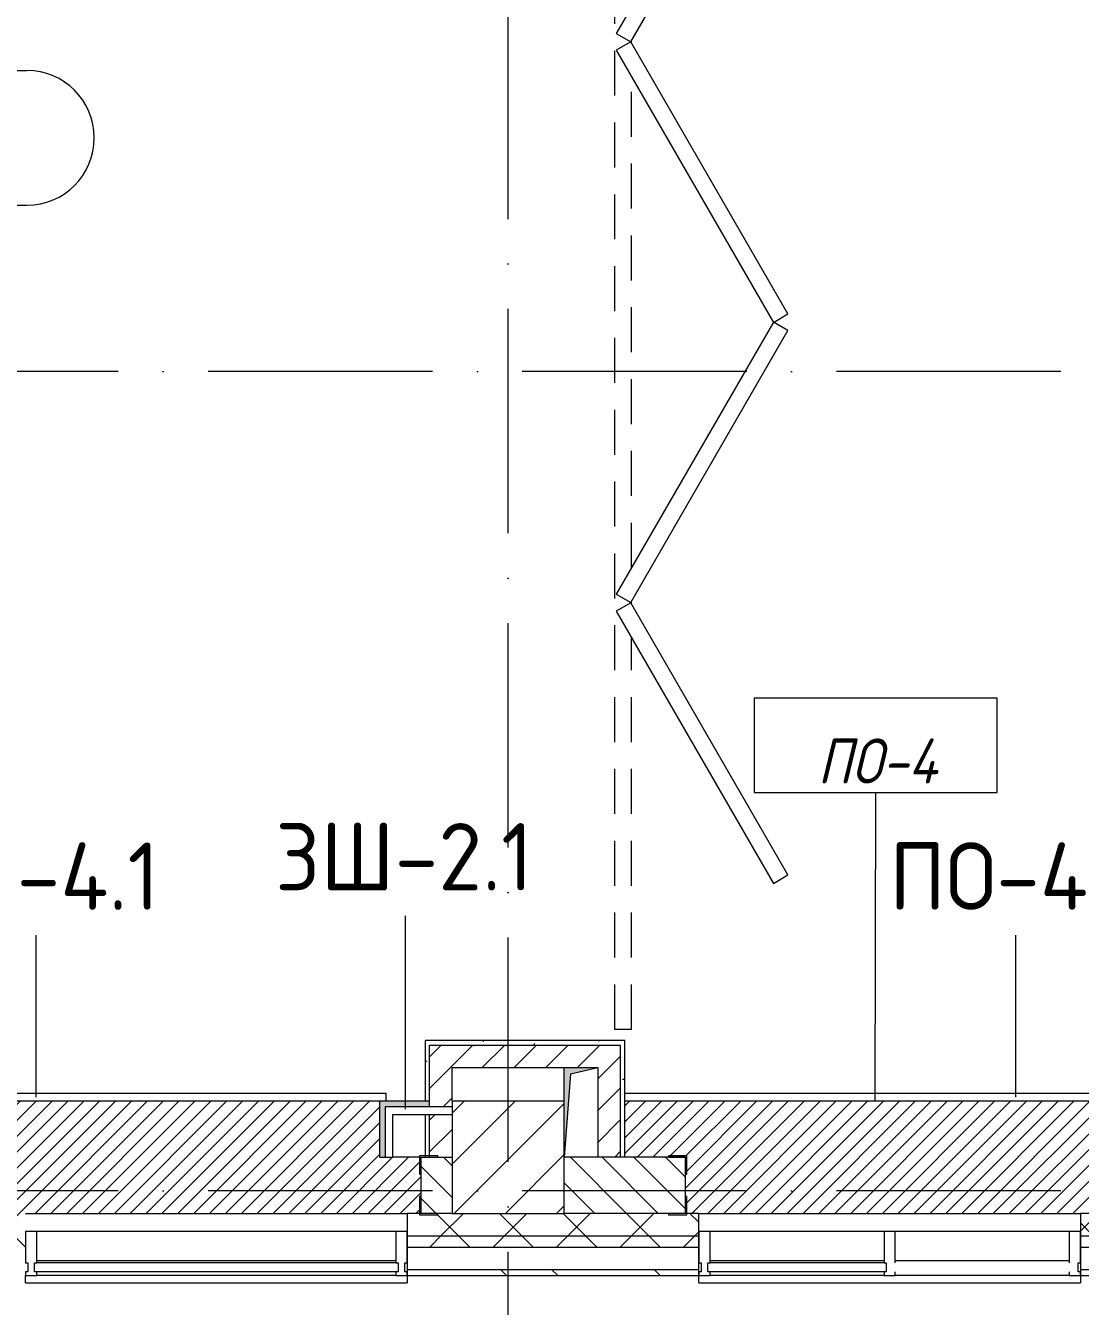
# Model space of a CAD drawing. Header units: millimetres. Extents: x -6467 to 106027, y -7090 to 195095.
# Drawn here: x 32900 to 37600, y -2333 to 3373 of the extents above; entities that cross this region are included whole.
import ezdxf

# ---------------------------------------------------------------- set-up
doc = ezdxf.new("R2010")
doc.units = ezdxf.units.MM
doc.linetypes.add('200_ШТРИХ__ш1_п0_6_', pattern=[320, 200, -120])
doc.linetypes.add('50_200_ШТРИХ_1Т_ш5_п1_п1_', pattern=[1400, 1000, -200, 0, -200])
for name, color, linetype, lineweight, true_color in [('A-AREA-IDEN-1', 7, 'Continuous', 9, 0xaaaaaa), ('A-FLOR-PATT-1', 7, 'Continuous', 5, 0xd61c12), ('A-GENM-1', 7, 'Continuous', 9, 0xaaaaaa), ('A-GENM-2', 7, 'Continuous', 20, 0xaaaaaa), ('A-WALL-1', 7, 'Continuous', 5, 0x77b143), ('A-WALL-3', 7, 'Continuous', 5, 0x787878), ('I-WALL-1', 7, 'Continuous', 5, 0x787878), ('M-EQPM-1', 7, 'Continuous', 9, 0xaaaaaa), ('M-EQPM-2', 7, 'Continuous', 9, 0xe2e2e2), ('Оси-3', 7, '50_200_ШТРИХ_1Т_ш5_п1_п1_', 9, 0xaaaaaa)]:
    doc.layers.add(name, color=color, linetype=linetype, lineweight=lineweight, true_color=true_color)
for name, color, linetype, lineweight in [('A-DOOR-2', 7, 'Continuous', 5), ('A-DOOR-3', 7, '200_ШТРИХ__ш1_п0_6_', 5), ('A-DOOR-FRAM', 7, 'Continuous', 9), ('A-FLOR', 7, 'Continuous', 9), ('A-FLOR-IDEN', 7, 'Continuous', 9), ('A-GLAZ', 7, 'Continuous', 5), ('A-GLAZ-CWMG', 7, 'Continuous', 9), ('A-GLAZ-CWMG-1', 7, 'Continuous', 20), ('A-WALL', 7, 'Continuous', 5), ('A-WALL-FNSH-1', 7, 'Continuous', 5), ('A-WALL-IDEN', 7, 'Continuous', 9), ('I-WALL', 7, 'Continuous', 5), ('S-COLS', 7, 'Continuous', 9), ('S-COLS-1', 7, 'Continuous', 5)]:
    doc.layers.add(name, color=color, linetype=linetype, lineweight=lineweight)
doc.styles.add('GOST Common', font='', dxfattribs={"height": 300})
doc.styles.add('GOST Common_I', font='', dxfattribs={"width": 0.9, "height": 200})
doc.styles.get('GOST Common').set_extended_font_data('GOST Common')
doc.styles.get('GOST Common_I').set_extended_font_data('GOST Common', italic=True)
pattern_1 = [(45, (0, 0), (-141.42136, 141.42136), []), (135, (0, 0), (-141.42136, -141.42136), [])]
pattern_2 = [(0, (0, 0), (406.4, 101.6), [6.706, -298.094, 6.706, -298.094, -1625.6]), (0, (0, 0), (406.4, 101.6), [-609.6, 6.706, -602.894, 6.706, -298.094, -711.2]), (0, (0, 0), (406.4, 101.6), [-1524, 6.706, -196.494, 6.706, -501.294]), (120, (152.4, 50.8), (-291.18818, 301.15272), [6.706, -298.094, 6.706, -298.094, -1625.6]), (120, (152.4, 50.8), (-291.18818, 301.15272), [-609.6, 6.706, -602.894, 6.706, -298.094, -711.2]), (120, (152.4, 50.8), (-291.18818, 301.15272), [-1524, 6.706, -196.494, 6.706, -501.294]), (240, (203.2, 254), (-115.21182, -402.75272), [6.706, -298.094, 6.706, -298.094, -1625.6]), (240, (203.2, 254), (-115.21182, -402.75272), [-609.6, 6.706, -602.894, 6.706, -298.094, -711.2]), (240, (203.2, 254), (-115.21182, -402.75272), [-1524, 6.706, -196.494, 6.706, -501.294])]
pattern_3 = [(45, (0, 0), (-70.71068, 70.71068), [])]

# ---------------------------------------------------------------- blocks, each defined once
blk = doc.blocks.new('Прямоугольный импост - Импост структурный с накладкой - 180мм-22437098-АИ_План этажа Радиаторы_2')
at = {"layer": 'A-GLAZ-CWMG-1'}
for p, q in [((-50, 0), (-50, 17)), ((-50, 17), (0, 17)), ((-40, 0), (-50, 0)), ((-40, -40), (-40, 0)), ((0, 0), (-10, 0)), ((-10, 0), (-10, -40)), ((0, 17), (0, 0)), ((-50, -180), (-50, -40)), ((-50, -40), (-40, -40)), ((-10, -40), (0, -40)), ((0, -40), (0, -180)), ((0, -180), (-50, -180))]:
    blk.add_line(p, q, dxfattribs=at)
blk = doc.blocks.new('Прямоугольный импост - Импост структурный с накладкой - 180мм-22437099-АИ_План этажа Радиаторы_2')
at = {"layer": 'A-GLAZ-CWMG-1'}
for p, q in [((0, 17), (-50, 17)), ((-50, 17), (-50, 0)), ((-50, 0), (-40, 0)), ((-40, 0), (-40, -40)), ((-10, -40), (-10, 0)), ((-10, 0), (0, 0)), ((0, 0), (0, 17)), ((-40, -40), (-50, -40)), ((-50, -40), (-50, -180)), ((0, -40), (-10, -40)), ((0, -180), (0, -40)), ((-50, -180), (0, -180))]:
    blk.add_line(p, q, dxfattribs=at)
blk = doc.blocks.new('Прямоугольный импост - Импост структурный с накладкой - 180мм-V233-АИ_План этажа Радиаторы_2')
at = {"layer": 'A-GLAZ-CWMG'}
for p, q in [((67850, -1999), (66250, -1999)), ((67850, -2139), (66250, -2139)), ((67850, -2179), (66250, -2179)), ((67850, -2196), (66250, -2196))]:
    blk.add_line(p, q, dxfattribs=at)
blk = doc.blocks.new('Прямоугольный импост - Импост структурный с накладкой - 180мм-22437111-АИ_План этажа Радиаторы_2')
at = {"layer": 'A-GLAZ-CWMG-1'}
for p, q in [((-50, 0), (-50, 17)), ((-50, 17), (0, 17)), ((0, 0), (-10, 0)), ((-10, 0), (-10, -40)), ((0, 17), (0, 0)), ((-50, -180), (-50, -40)), ((-10, -40), (0, -40)), ((0, -40), (0, -180)), ((0, -180), (-50, -180))]:
    blk.add_line(p, q, dxfattribs=at)
blk = doc.blocks.new('Прямоугольный импост - Импост структурный с накладкой - 180мм-V234-АИ_План этажа Радиаторы_2')
at = {"layer": 'A-GLAZ-CWMG'}
for p, q in [((30725, -1999), (29950, -1999)), ((30725, -2139), (29950, -2139)), ((30725, -2179), (29950, -2179)), ((30725, -2196), (29950, -2196))]:
    blk.add_line(p, q, dxfattribs=at)
blk = doc.blocks.new('Прямоугольный импост - Импост структурный с накладкой - 180мм-V232-АИ_План этажа Радиаторы_2')
at = {"layer": 'A-GLAZ-CWMG'}
for p, q in [((6637, 55111), (5862, 55111)), ((6637, 54914), (5862, 54914))]:
    blk.add_line(p, q, dxfattribs=at)
blk = doc.blocks.new('Прямоугольный импост - Импост структурный с накладкой - 180мм-V237-АИ_План этажа Радиаторы_2')
at = {"layer": 'A-GLAZ-CWMG-1'}
for p, q in [((-25, 0), (-25, 17)), ((-25, 17), (25, 17)), ((-15, 0), (-25, 0)), ((-15, -40), (-15, 0)), ((25, 17), (25, 0)), ((-25, -180), (-25, -40)), ((-25, -40), (-15, -40)), ((25, -40), (25, -180)), ((25, -180), (-25, -180))]:
    blk.add_line(p, q, dxfattribs=at)
blk = doc.blocks.new('Прямоугольный импост - Импост структурный с накладкой - 180мм-22437157-АИ_План этажа Радиаторы_2')
at = {"layer": 'A-GLAZ-CWMG-1'}
for p, q in [((0, 17), (-50, 17)), ((-50, 17), (-50, 0)), ((-50, 0), (-40, 0)), ((-40, 0), (-40, -40)), ((-10, -40), (-10, 0)), ((-10, 0), (0, 0)), ((0, 0), (0, 17)), ((-40, -40), (-50, -40)), ((-50, -40), (-50, -180)), ((0, -40), (-10, -40)), ((0, -180), (0, -40)), ((-50, -180), (0, -180))]:
    blk.add_line(p, q, dxfattribs=at)
blk = doc.blocks.new('BSC_Колонна _Прямоугольная - 500х500-V261-АИ_План этажа Радиаторы_2')
at = {"layer": 'S-COLS-1'}
h = blk.add_hatch(dxfattribs=at)
h.set_pattern_fill('FP_157', color=256, style=0, pattern_type=2)
h.set_pattern_definition([(45, (-35050, 1668.96), (-228.0985, 228.0985), []), (45, (-34821.9, 1668.96), (-228.0985, 228.0985), [403.225, -80.645, 6.706, -73.939])])
h.paths.add_polyline_path([(-247.3, -250), (250, -250), (250, 250), (-250, 250), (-250, -250)])
for p, q in [((250, 250), (-250, 250)), ((-250, 250), (-250, -250)), ((250, -250), (250, 0)), ((-250, -250), (250, -250))]:
    blk.add_line(p, q, dxfattribs=at)
blk = doc.blocks.new('DOR__перегородка__Прямоугольная - Вн_ДПГ_6900х3600h-29300788-АИ_План этажа Радиаторы_2')
at = {"layer": 'A-DOOR-3'}
for p, q in [((0, 0), (6900, 0)), ((0, -75), (0, 0)), ((0, -75), (1744.5, -75)), ((1894.5, -75), (1906.7, -75)), ((2056.7, -75), (4243.8, -75)), ((4393.8, -75), (4405, -75))]:
    blk.add_line(p, q, dxfattribs=at)
at = {"layer": 'A-DOOR-FRAM'}
for p, q in [((1862.7, -6.7), (650.4, -706.9)), ((1900.3, -71.7), (1862.7, -6.7)), ((1938.4, -6.7), (1900.9, -71.7)), ((3150.8, -706.9), (1938.4, -6.7)), ((4362.1, -6.7), (3149.7, -706.9)), ((4399.6, -71.7), (4362.1, -6.7)), ((4436.7, -6.7), (4399.2, -71.7)), ((5649.1, -706.9), (4436.7, -6.7)), ((687.9, -771.8), (1900.3, -71.7)), ((1900.9, -71.7), (3113.3, -771.8)), ((3187.3, -771.8), (4399.6, -71.7)), ((4399.2, -71.7), (5611.6, -771.8)), ((650.4, -706.9), (687.9, -771.8)), ((3113.3, -771.8), (3150.8, -706.9)), ((3149.7, -706.9), (3187.3, -771.8))]:
    blk.add_line(p, q, dxfattribs=at)
blk = doc.blocks.new('Канал вертикальный прямоугольный - Шахта - значок проема-24087328-АИ_План этажа Радиаторы_2')
at = {"layer": 'M-EQPM-2'}
blk.add_hatch(color=256, dxfattribs=at).paths.add_polyline_path([(75, 200), (-75, 200), (-75, -200), (-47.5, 172.5)])
at = {"layer": 'M-EQPM-1'}
for p, q in [((-75, -200), (-75, 200)), ((-75, 200), (75, 200)), ((-47.5, 172.5), (-75, -200)), ((-47.5, 172.5), (75, 200)), ((75, 200), (75, -200)), ((75, -200), (-75, -200))]:
    blk.add_line(p, q, dxfattribs=at)
blk = doc.blocks.new('Фахверк _газобетон торцы_415 - Фахверк _газобетон торцы_-25576480-АИ_План этажа Радиаторы_2')
at = {"layer": 'A-GENM-2'}
for p, q in [((89406, 11134.7), (89325, 11134.7)), ((89325, 11134.7), (89325, 11128.7)), ((89325, 11128.7), (89400, 11128.7)), ((89400, 11128.7), (89400, 11053.7)), ((89406, 11053.7), (89406, 11134.7)), ((89400, 11053.7), (89406, 11053.7)), ((89400, 10953.7), (89400, 10878.7)), ((89406, 10953.7), (89400, 10953.7)), ((89406, 10872.7), (89406, 10953.7)), ((89400, 10878.7), (89325, 10878.7)), ((89325, 10878.7), (89325, 10872.7)), ((89325, 10872.7), (89406, 10872.7))]:
    blk.add_line(p, q, dxfattribs=at)
blk = doc.blocks.new('Фахверк _газобетон торцы_416 - Фахверк _газобетон торцы_-25576540-АИ_План этажа Радиаторы_2')
at = {"layer": 'A-GENM-2'}
for p, q in [((89406, 11134.7), (89325, 11134.7)), ((89325, 11134.7), (89325, 11128.7)), ((89325, 11128.7), (89400, 11128.7)), ((89400, 11128.7), (89400, 11053.7)), ((89406, 11053.7), (89406, 11134.7)), ((89400, 11053.7), (89406, 11053.7)), ((89400, 10953.7), (89400, 10878.7)), ((89406, 10953.7), (89400, 10953.7)), ((89406, 10872.7), (89406, 10953.7)), ((89400, 10878.7), (89325, 10878.7)), ((89325, 10878.7), (89325, 10872.7)), ((89325, 10872.7), (89406, 10872.7))]:
    blk.add_line(p, q, dxfattribs=at)
blk = doc.blocks.new('Отлив_СКБ - Отлив витража-25810986-АИ_План этажа Радиаторы_2')
at = {"layer": 'A-GLAZ'}
for p, q in [((0, 67.4), (0, 100)), ((1700, 100), (0, 100)), ((1700, 100), (1700, 67.4)), ((50, 2), (1650, 2)), ((1650, 0), (50, 0))]:
    blk.add_line(p, q, dxfattribs=at)
blk = doc.blocks.new('Отлив_СКБ - Отлив витража-V387-АИ_План этажа Радиаторы_2')
at = {"layer": 'A-GLAZ'}
for p, q in [((0, 67.4), (0, 100)), ((1700, 100), (0, 100)), ((1700, 100), (1700, 67.4)), ((50, 2), (825, 2)), ((875, 2), (1650, 2)), ((825, 0), (50, 0)), ((1650, 0), (875, 0))]:
    blk.add_line(p, q, dxfattribs=at)
blk = doc.blocks.new('AAR_СКБ_Марка_помещения_1_5 ммп - Номер-27962133-АИ_План этажа Радиаторы_2')
at = {"layer": 'A-AREA-IDEN-1'}
for p, q in [((-2.987, 3), (3.013, 3)), ((-2.987, 0), (3.013, 0))]:
    blk.add_line(p, q, dxfattribs=at)
for centre, start, end in [((-2.987, 1.5), 90, 270), ((3.013, 1.5), 270, 90)]:
    blk.add_arc(centre, 1.5, start, end, dxfattribs=at)
blk = doc.blocks.new('AAR_СКБ_Марка_Перекрытия_1 мм - Марка пола-27961726-АИ_План этажа Радиаторы_2')
at = {"layer": 'A-FLOR-IDEN'}
for p, q in [((2.723, 2.101), (-2.69, 2.101)), ((-2.69, 2.101), (-2.69, 0)), ((2.723, 0), (2.723, 2.101)), ((-2.69, 0), (2.723, 0))]:
    blk.add_line(p, q, dxfattribs=at)

msp = doc.modelspace()

# ---------------------------------------------------------------- hatches: boundary and pattern name
at = {"layer": 'A-FLOR-PATT-1'}
h = msp.add_hatch(dxfattribs=at)
h.set_pattern_fill('FP_272', color=256, style=0, pattern_type=2)
h.set_pattern_definition([(45, (31990, -1668.96), (-35.3553, 35.3553), [])])
h.paths.add_polyline_path([(32846, -1919), (34655.4, -1919), (34655.4, -1844), (34660.4, -1844), (34660.4, -1744), (34655.4, -1744), (34655.4, -1669), (34476.6, -1669), (34476.6, -1419), (29540, -1419), (29540, -1669), (29765, -1669), (29765, -1663), (29846, -1663), (29846, -1744), (29840.4, -1744), (29840.4, -1844), (29846, -1844), (29846, -1919), (31655.4, -1918.1), (31655.4, -1844), (31660.4, -1844), (31660.4, -1744), (31655.4, -1744), (31655.4, -1663), (31736.4, -1663), (31736.4, -1669), (32765, -1669), (32765, -1663), (32846, -1663), (32846, -1744), (32840.4, -1744), (32840.4, -1844), (32846, -1844), (32846, -1918)])
h = msp.add_hatch(dxfattribs=at)
h.set_pattern_fill('FP_273', color=256, style=0, pattern_type=2)
h.set_pattern_definition([(45, (36685, -1668.96), (-35.3553, 35.3553), [])])
h.paths.add_polyline_path([(36878.9, -1919), (37654, -1918.1), (37654, -1844), (37660, -1844), (37660, -1744), (37654, -1744), (37654, -1663), (37735, -1663), (37735, -1669), (37800, -1669), (37800, -1419), (35570, -1419), (35570, -1669), (35765, -1669), (35765, -1663), (35846, -1663), (35846, -1744), (35840.4, -1744), (35840.4, -1844), (35846, -1844), (35846, -1919), (36048.4, -1919)])
at = {"layer": 'A-WALL'}
h = msp.add_hatch(dxfattribs=at)
h.set_pattern_fill('FP_125', color=256, style=0, pattern_type=2)
h.set_pattern_definition(pattern_1)
h.paths.add_polyline_path([(99166.3, -2019), (101250, -2019), (101250, -1919), (92065.3, -1919), (92065.3, -2019), (95844.3, -2019)])
h.paths.add_polyline_path([(90365.3, -2019), (90365.3, -1919), (82525, -1919), (82525, -2019), (90030.8, -2019)])
h.paths.add_polyline_path([(81400, -2019), (81675, -2019), (81675, -1919), (80400, -1919), (80400, -2019), (81310.6, -2019)])
h.paths.add_polyline_path([(70900, -2019), (72700, -2019), (72700, -1919), (70900, -1919)])
h.paths.add_polyline_path([(69200, -2019), (69200, -1919), (67900, -1919), (67900, -2019), (68853.1, -2019)])
h.paths.add_polyline_path([(66200, -2019), (66200, -1919), (64900, -1919), (64900, -2019), (65946.4, -2019)])
h.paths.add_polyline_path([(63039.6, -2019), (63200, -2019), (63200, -1919), (61900, -1919), (61900, -2019), (62624.4, -2019)])
h.paths.add_polyline_path([(57200, -2019), (57200, -1919), (55900, -1919), (55900, -2019), (56810.9, -2019)])
h.paths.add_polyline_path([(58900, -2019), (60200, -2019), (60200, -1919), (58900, -1919)])
h.paths.add_polyline_path([(52900, -2019), (54200, -2019), (54200, -1919), (52900, -1919)])
h.paths.add_polyline_path([(50997.4, -2019), (51200, -2019), (51200, -1919), (49900, -1919), (49900, -2019), (50166.9, -2019)])
h.paths.add_polyline_path([(46900, -2019), (48200, -2019), (48200, -1919), (46900, -1919)])
h.paths.add_polyline_path([(45183.9, -2019), (45200, -2019), (45200, -1919), (43900, -1919), (43900, -2019), (44353.4, -2019)])
h.paths.add_polyline_path([(41861.9, -2019), (42200, -2019), (42200, -1919), (40900, -1919), (40900, -2019), (41031.4, -2019)])
h.paths.add_polyline_path([(38539.9, -2019), (39200, -2019), (39200, -1919), (37600, -1919), (37600, -2019), (37709.4, -2019)])
h.paths.add_polyline_path([(34600, -2019), (35900, -2019), (35900, -1919), (34600, -1919)])
h.paths.add_polyline_path([(31895.9, -2019), (32900, -2019), (32900, -1919), (31600, -1919), (31600, -2019)])
h.paths.add_polyline_path([(29900, -2019), (29900, -1919), (28790, -1919), (28790, -2019), (29819.7, -2019)])
h.paths.add_polyline_path([(25667.2, -2019), (26900, -2019), (26900, -1919), (25600, -1919), (25600, -2019)])
h.paths.add_polyline_path([(23900, -2019), (23900, -1919), (22600, -1919), (22600, -2019), (23590.9, -2019)])
h.paths.add_polyline_path([(20268.9, -2019), (20900, -2019), (20900, -1919), (19600, -1919), (19600, -2019), (19853.7, -2019)])
h.paths.add_polyline_path([(14870.7, -2019), (14960, -2019), (14960, -1919), (13660, -1919), (13660, -2019), (14455.5, -2019)])
h.paths.add_polyline_path([(16660, -2019), (17900, -2019), (17900, -1919), (16660, -1919)])
h.paths.add_polyline_path([(12785, -2019), (12785, -1919), (7325.3, -1919), (7325.3, -2019), (12379.2, -2019)])
h.paths.add_polyline_path([(2828.5, -2019), (6450.3, -2019), (6450.3, -1919), (-2550, -1919), (-2550, -2019), (-493.5, -2019)])
h = msp.add_hatch(dxfattribs=at)
h.set_pattern_fill('FP_125', color=256, style=0, pattern_type=2)
h.set_pattern_definition(pattern_1)
h.paths.add_polyline_path([(99166.3, -2069), (101350, -2069), (101350, -2019), (92065.3, -2019), (92065.3, -2069), (95844.3, -2069)])
h.paths.add_polyline_path([(89200.3, -2069), (90365.3, -2069), (90365.3, -2019), (82525, -2019), (82525, -2069), (87539.3, -2069)])
h.paths.add_polyline_path([(81675, -2069), (81675, -2019), (80400, -2019), (80400, -2069), (81310.6, -2069)])
h.paths.add_polyline_path([(72590.4, -2069), (72700, -2069), (72700, -2019), (70900, -2019), (70900, -2069), (71759.9, -2069)])
h.paths.add_polyline_path([(68853.1, -2069), (69200, -2069), (69200, -2019), (67900, -2019), (67900, -2069), (68437.9, -2069)])
h.paths.add_polyline_path([(65946.4, -2069), (66200, -2069), (66200, -2019), (64900, -2019), (64900, -2069), (65115.9, -2069)])
h.paths.add_polyline_path([(62209.1, -2069), (63200, -2069), (63200, -2019), (61900, -2019), (61900, -2069)])
h.paths.add_polyline_path([(57200, -2069), (57200, -2019), (55900, -2019), (55900, -2069), (56810.9, -2069)])
h.paths.add_polyline_path([(58900, -2069), (60200, -2069), (60200, -2019), (58900, -2019)])
h.paths.add_polyline_path([(50997.4, -2069), (51200, -2069), (51200, -2019), (49900, -2019), (49900, -2069), (50166.9, -2069)])
h.paths.add_polyline_path([(53904.1, -2069), (54200, -2069), (54200, -2019), (52900, -2019), (52900, -2069), (53488.9, -2069)])
h.paths.add_polyline_path([(48200, -2069), (48200, -2019), (46900, -2019), (46900, -2069), (47675.4, -2069)])
h.paths.add_polyline_path([(42200, -2069), (42200, -2019), (40900, -2019), (40900, -2069), (41861.9, -2069)])
h.paths.add_polyline_path([(45183.9, -2069), (45200, -2069), (45200, -2019), (43900, -2019), (43900, -2069), (44353.4, -2069)])
h.paths.add_polyline_path([(39200, -2069), (39200, -2019), (37600, -2019), (37600, -2069), (38955.2, -2069)])
h.paths.add_polyline_path([(35900, -2069), (35900, -2019), (34600, -2019), (34600, -2069), (35217.9, -2069)])
h.paths.add_polyline_path([(31895.9, -2069), (32900, -2069), (32900, -2019), (31600, -2019), (31600, -2069)])
h.paths.add_polyline_path([(26497.7, -2069), (26900, -2069), (26900, -2019), (25600, -2019), (25600, -2069), (26082.4, -2069)])
h.paths.add_polyline_path([(28989.2, -2069), (29900, -2069), (29900, -2019), (28790, -2019), (28790, -2069)])
h.paths.add_polyline_path([(23900, -2069), (23900, -2019), (22600, -2019), (22600, -2069), (23590.9, -2069)])
h.paths.add_polyline_path([(19600, -2069), (20900, -2069), (20900, -2019), (19600, -2019)])
h.paths.add_polyline_path([(14870.7, -2069), (14960, -2069), (14960, -2019), (13660, -2019), (13660, -2069), (14455.5, -2069)])
h.paths.add_polyline_path([(16947, -2069), (17900, -2069), (17900, -2019), (16660, -2019), (16660, -2069)])
h.paths.add_polyline_path([(10303, -2069), (12785, -2069), (12785, -2019), (7325.3, -2019), (7325.3, -2069), (9472.5, -2069)])
h.paths.add_polyline_path([(5735.2, -2069), (6450.3, -2069), (6450.3, -2019), (-2600, -2019), (-2600, -2069), (5320, -2069)])
at = {"layer": 'A-WALL-1'}
for points in [[(34501.6, -1669), (34501.6, -1419), (34476.6, -1419), (34476.6, -1669)], [(34501.6, -1444), (34700, -1444), (34700, -1419), (34501.6, -1419)]]:
    msp.add_hatch(color=256, dxfattribs=at).paths.add_polyline_path(points)
at = {"layer": 'A-WALL-3'}
h = msp.add_hatch(dxfattribs=at)
h.set_pattern_fill('FP_124', color=256, style=0, pattern_type=2)
h.set_pattern_definition([(135, (0, 0), (-342.1478, -342.1478), []), (135, (228.1, 0), (-342.1478, -342.1478), [])])
h.paths.add_polyline_path([(101400, -2196), (101500, -2196), (101500, -2169), (92065.3, -2169), (92065.3, -2196), (101350, -2196)])
h.paths.add_polyline_path([(90365.3, -2196), (90365.3, -2169), (82525, -2169), (82525, -2196), (90030.8, -2196)])
h.paths.add_polyline_path([(81675, -2196), (81675, -2169), (80400, -2169), (80400, -2196), (81310.6, -2196)])
h.paths.add_polyline_path([(71759.9, -2196), (72700, -2196), (72700, -2169), (70900, -2169), (70900, -2196), (70929.4, -2196)])
h.paths.add_polyline_path([(68853.1, -2196), (69200, -2196), (69200, -2169), (67900, -2169), (67900, -2196), (68437.9, -2196)])
h.paths.add_polyline_path([(65946.4, -2196), (66200, -2196), (66200, -2169), (64900, -2169), (64900, -2196), (65115.9, -2196)])
h.paths.add_polyline_path([(62209.1, -2196), (63200, -2196), (63200, -2169), (61900, -2169), (61900, -2196)])
h.paths.add_polyline_path([(55900, -2196), (57200, -2196), (57200, -2169), (55900, -2169)])
h.paths.add_polyline_path([(60200, -2196), (60200, -2169), (58900, -2169), (58900, -2196), (60132.9, -2196)])
h.paths.add_polyline_path([(52900, -2196), (54200, -2196), (54200, -2169), (52900, -2169)])
h.paths.add_polyline_path([(50997.4, -2196), (51200, -2196), (51200, -2169), (49900, -2169), (49900, -2196), (50166.9, -2196)])
h.paths.add_polyline_path([(48200, -2196), (48200, -2169), (46900, -2169), (46900, -2196), (47675.4, -2196)])
h.paths.add_polyline_path([(45183.9, -2196), (45200, -2196), (45200, -2169), (43900, -2169), (43900, -2196), (44353.4, -2196)])
h.paths.add_polyline_path([(41031.4, -2196), (42200, -2196), (42200, -2169), (40900, -2169), (40900, -2196)])
h.paths.add_polyline_path([(38955.2, -2196), (39200, -2196), (39200, -2169), (37600, -2169), (37600, -2196), (38539.9, -2196)])
h.paths.add_polyline_path([(35217.9, -2196), (35900, -2196), (35900, -2169), (34600, -2169), (34600, -2196), (34802.7, -2196)])
h.paths.add_polyline_path([(32726.4, -2196), (32900, -2196), (32900, -2169), (31600, -2169), (31600, -2196), (31895.9, -2196)])
h.paths.add_polyline_path([(29819.7, -2196), (29900, -2196), (29900, -2169), (28790, -2169), (28790, -2196), (29404.4, -2196)])
h.paths.add_polyline_path([(23900, -2196), (23900, -2169), (22600, -2169), (22600, -2196), (23590.9, -2196)])
h.paths.add_polyline_path([(26082.4, -2196), (26900, -2196), (26900, -2169), (25600, -2169), (25600, -2196), (25667.2, -2196)])
h.paths.add_polyline_path([(19600, -2196), (20900, -2196), (20900, -2169), (19600, -2169)])
h.paths.add_polyline_path([(14455.5, -2196), (14960, -2196), (14960, -2169), (13660, -2169), (13660, -2196), (14040.2, -2196)])
h.paths.add_polyline_path([(17777.5, -2196), (17900, -2196), (17900, -2169), (16660, -2169), (16660, -2196), (16947, -2196)])
h.paths.add_polyline_path([(11964, -2196), (12785, -2196), (12785, -2169), (7325.3, -2169), (7325.3, -2196), (11133.5, -2196)])
h.paths.add_polyline_path([(5735.2, -2196), (6450.3, -2196), (6450.3, -2169), (-2727, -2169), (-2727, -2196), (5320, -2196)])
at = {"layer": 'I-WALL'}
h = msp.add_hatch(dxfattribs=at)
h.set_pattern_fill('FP_4', color=256, style=0, pattern_type=2)
h.set_pattern_definition(pattern_3)
h.paths.add_polyline_path([(35327.5, -1269), (35450, -1269), (35450, -1169), (34700, -1169), (34700, -1269), (35300, -1269)])
h = msp.add_hatch(dxfattribs=at)
h.set_pattern_fill('FP_4', color=256, style=0, pattern_type=2)
h.set_pattern_definition(pattern_3)
h.paths.add_polyline_path([(35450, -1669), (35550, -1669), (35550, -1169), (35450, -1169), (35450, -1296.5)])
h = msp.add_hatch(dxfattribs=at)
h.set_pattern_fill('FP_4', color=256, style=0, pattern_type=2)
h.set_pattern_definition(pattern_3)
h.paths.add_polyline_path([(34700, -1669), (34800, -1669), (34800, -1479), (34700, -1479)])
h.paths.add_polyline_path([(34700, -1444), (34800, -1444), (34800, -1269), (34700, -1269), (34700, -1419)])
h = msp.add_hatch(dxfattribs=at)
h.set_pattern_fill('FP_2', color=256, style=0, pattern_type=2)
h.set_pattern_definition([(135, (0, 0), (-70.71068, -70.71068), [])])
h.paths.add_polyline_path([(80895.3, -1919), (80900, -1919), (80900, -1669), (80460, -1669), (80460, -1919), (80480.1, -1919)])
h.paths.add_polyline_path([(71850, -1919), (71900, -1919), (71900, -1669), (71850, -1669), (71850, -1795)])
h.paths.add_polyline_path([(71110.2, -1919), (71110.2, -1669), (70960.4, -1670.8), (70960.4, -1919)])
h.paths.add_polyline_path([(72400, -1919), (72567.2, -1919), (72567.2, -1669), (72400, -1669), (72400, -1719.8)])
h.paths.add_polyline_path([(71350, -1919), (71350, -1669), (71145.2, -1669), (71145.2, -1919)])
h.paths.add_polyline_path([(72602.2, -1919), (72640, -1919), (72640, -1669), (72602.2, -1669), (72602.2, -1719.8)])
h.paths.add_polyline_path([(69140.4, -1919), (69140.4, -1670.8), (68850, -1670.8), (68850, -1919), (68853.1, -1919)])
h.paths.add_polyline_path([(68129, -1919), (68129, -1669), (67960.4, -1669), (67960.4, -1919), (68022.6, -1919)])
h.paths.add_polyline_path([(68350, -1919), (68350, -1669), (68164, -1669), (68164, -1919)])
h.paths.add_polyline_path([(65946.4, -1919), (66140.4, -1919), (66140.4, -1669), (64960.4, -1669), (64960.4, -1919), (65115.9, -1919)])
h.paths.add_polyline_path([(62850, -1919), (63140.4, -1919), (63140.4, -1669), (62850, -1669), (62850, -1730.5)])
h.paths.add_polyline_path([(62209.1, -1919), (62350, -1919), (62350, -1669), (61960.4, -1669), (61960.4, -1919)])
h.paths.add_polyline_path([(59850, -1919), (60017.2, -1919), (60017.2, -1669), (59850, -1669), (59850, -1719.8)])
h.paths.add_polyline_path([(60052.2, -1919), (60140.4, -1919), (60140.4, -1669), (60052.2, -1669), (60052.2, -1719.8)])
h.paths.add_polyline_path([(55980.4, -1919), (57140.4, -1919), (57140.4, -1669), (55960.4, -1669), (55960.4, -1919)])
h.paths.add_polyline_path([(59350, -1919), (59350, -1669), (59160, -1669), (59160, -1919), (59302.4, -1919)])
h.paths.add_polyline_path([(58960.4, -1919), (59125, -1919), (59125, -1669), (58960.4, -1669), (58960.4, -1719.8)])
h.paths.add_polyline_path([(53164, -1919), (53350, -1919), (53350, -1669), (53164, -1669), (53164, -1719.8)])
h.paths.add_polyline_path([(50350, -1919), (50350, -1669), (50164, -1669), (50164, -1919), (50166.9, -1919)])
h.paths.add_polyline_path([(50129, -1919), (50129, -1669), (49960.4, -1669), (49960.4, -1919)])
h.paths.add_polyline_path([(53073.6, -1919), (53129, -1919), (53129, -1669), (52960.4, -1669), (52960.4, -1919)])
h.paths.add_polyline_path([(53904.1, -1919), (54010, -1919), (54010, -1669), (53850, -1669), (53850, -1919)])
h.paths.add_polyline_path([(54140.4, -1919), (54140.4, -1669), (54045, -1669), (54045, -1919)])
h.paths.add_polyline_path([(51140.4, -1919), (51140.4, -1669), (50850, -1669), (50850, -1919), (50997.4, -1919)])
h.paths.add_polyline_path([(45140.4, -1919), (45140.4, -1669), (45067.3, -1669), (45067.3, -1919)])
h.paths.add_polyline_path([(45032.3, -1919), (45032.3, -1669), (44850, -1669), (44850, -1919)])
h.paths.add_polyline_path([(47675.4, -1919), (48140.4, -1919), (48140.4, -1669), (46960.4, -1669), (46960.4, -1919)])
h.paths.add_polyline_path([(39140.4, -1919), (39140.4, -1669), (39052.2, -1669), (39052.2, -1919)])
h.paths.add_polyline_path([(38955.2, -1919), (39017.2, -1919), (39017.2, -1669), (38850, -1669), (38850, -1919)])
h.paths.add_polyline_path([(38350, -1919), (38350, -1669), (38300, -1669), (38300, -1919)])
h.paths.add_polyline_path([(41861.9, -1919), (42017.2, -1919), (42017.2, -1669), (41850, -1669), (41850, -1919)])
h.paths.add_polyline_path([(42052.2, -1919), (42139.8, -1919), (42139.8, -1669), (42052.2, -1669), (42052.2, -1719.8)])
h.paths.add_polyline_path([(43959.8, -1919), (44350, -1919), (44350, -1669), (43959.8, -1669), (43959.8, -1719.8)])
h.paths.add_polyline_path([(40960.4, -1919), (41350, -1919), (41350, -1669), (40960.4, -1669), (40960.4, -1719.8)])
h.paths.add_polyline_path([(35300, -1919), (35840.4, -1919), (35840.4, -1669), (35300, -1669), (35300, -1719.8)])
h.paths.add_polyline_path([(34660.4, -1919), (34800, -1919), (34800, -1669), (34660.4, -1669), (34660.4, -1719.8)])
h.paths.add_polyline_path([(37660.4, -1919), (37800, -1919), (37800, -1669), (37660.4, -1669), (37660.4, -1719.8)])
h.paths.add_polyline_path([(29480, -1919), (29480, -1669), (29300, -1669), (29300, -1919), (29404.4, -1919)])
h.paths.add_polyline_path([(31660.4, -1919), (32840.4, -1919), (32840.4, -1669), (31660.4, -1669), (31660.4, -1719.8)])
h.paths.add_polyline_path([(28660.4, -1919), (28800, -1919), (28800, -1669), (28660.4, -1669), (28660.4, -1719.8)])
h.paths.add_polyline_path([(29840.4, -1919), (29840.4, -1669), (29515, -1669), (29515, -1919), (29819.7, -1919)])
h.paths.add_polyline_path([(25800, -1919), (25800, -1669), (25660.4, -1669), (25660.4, -1919), (25667.2, -1919)])
h.paths.add_polyline_path([(26467.2, -1919), (26467.2, -1669), (26300, -1669), (26300, -1919)])
h.paths.add_polyline_path([(26840.4, -1919), (26840.4, -1669), (26502.2, -1669), (26502.2, -1919)])
h.paths.add_polyline_path([(23590.9, -1919), (23840.4, -1919), (23840.4, -1669), (22660.4, -1669), (22660.4, -1919), (22760.4, -1919)])
h.paths.add_polyline_path([(20684.2, -1919), (20840.4, -1919), (20840.4, -1669), (20475, -1669), (20475, -1919)])
h.paths.add_polyline_path([(17840.4, -1919), (17840.4, -1669), (17535, -1669), (17535, -1919), (17777.5, -1919)])
h.paths.add_polyline_path([(20300, -1919), (20440, -1919), (20440, -1669), (20300, -1669), (20300, -1719.8)])
h.paths.add_polyline_path([(19800, -1919), (19800, -1669), (19660.4, -1669), (19660.4, -1919)])
h.paths.add_polyline_path([(14400, -1919), (14400, -1669), (13722.5, -1669), (13722.5, -1919), (14040.2, -1919)])
h.paths.add_polyline_path([(16720.4, -1919), (16800, -1919), (16800, -1669), (16720.4, -1669), (16720.4, -1719.8)])
h.paths.add_polyline_path([(17500, -1919), (17500, -1669), (17300, -1669), (17300, -1919)])
h.paths.add_polyline_path([(12722.5, -1919), (12722.5, -1669), (11094.6, -1669), (11094.6, -1919), (12379.2, -1919)])
h.paths.add_polyline_path([(10900, -1919), (11059.6, -1919), (11059.6, -1669), (10900, -1669), (10900, -1885)])
h.paths.add_polyline_path([(10303, -1919), (10400, -1919), (10400, -1669), (7387.8, -1669), (7387.8, -1919), (9472.5, -1919)])
h.paths.add_polyline_path([(6032.8, -1919), (6387.8, -1919), (6387.8, -1669), (6032.8, -1669), (6032.8, -1719.8)])
h.paths.add_polyline_path([(5800, -1919), (5997.8, -1919), (5997.8, -1669), (5800, -1669), (5800, -1719.8)])
at = {"layer": 'I-WALL-1'}
h = msp.add_hatch(dxfattribs=at)
h.set_pattern_fill('FP_3', color=256, style=0, pattern_type=2)
h.set_pattern_definition(pattern_2)
h.paths.add_polyline_path([(34680, -1169), (35550, -1169), (35550, -1149), (34680, -1149)])
h = msp.add_hatch(dxfattribs=at)
h.set_pattern_fill('FP_3', color=256, style=0, pattern_type=2)
h.set_pattern_definition(pattern_2)
h.paths.add_polyline_path([(34680, -1669), (34700, -1669), (34700, -1479), (34680, -1479)])
h.paths.add_polyline_path([(34700, -1419), (34700, -1169), (34680, -1169), (34680, -1419)])
h = msp.add_hatch(dxfattribs=at)
h.set_pattern_fill('FP_3', color=256, style=0, pattern_type=2)
h.set_pattern_definition(pattern_2)
h.paths.add_polyline_path([(35570, -1669), (35570, -1149), (35550, -1149), (35550, -1669)])

# ---------------------------------------------------------------- linework, layer by layer
at = {"layer": 'A-FLOR'}
for p, q in [((34476.6, -1419), (29540, -1419)), ((37800, -1419), (35570, -1419)), ((34655.4, -1669), (34536.6, -1669)), ((32900, -1919), (34600, -1919)), ((35900, -1919), (37600, -1919))]:
    msp.add_line(p, q, dxfattribs=at)
at = {"layer": 'A-FLOR-IDEN'}
msp.add_line((36685, -1419), (36688.4, -43.2), dxfattribs=at)
at = {"layer": 'A-WALL'}
for p, q in [((34700, -1169), (35550, -1169)), ((34700, -1444), (34700, -1169)), ((35550, -1169), (35550, -1669)), ((29600, -1384), (34506.6, -1384)), ((34506.6, -1419), (34506.6, -1384)), ((34700, -1419), (34680, -1419)), ((35570, -1384), (37740, -1384)), ((34501.6, -1444), (34501.6, -1669)), ((34800, -1444), (34501.6, -1444)), ((34536.6, -1669), (34536.6, -1479)), ((34536.6, -1479), (34800, -1479)), ((34700, -1669), (34700, -1479)), ((34501.6, -1669), (34536.6, -1669)), ((34660.4, -1669), (34660.4, -1919)), ((34660.4, -1669), (34800, -1669)), ((35840.4, -1669), (35300, -1669)), ((35840.4, -1919), (35840.4, -1669)), ((34600, -2019), (35900, -2019)), ((37600, -2019), (39200, -2019)), ((34600, -2069), (35900, -2069)), ((37600, -2069), (39200, -2069)), ((34600, -2169), (35900, -2169)), ((37600, -2169), (39200, -2169))]:
    msp.add_line(p, q, dxfattribs=at)
at = {"layer": 'A-WALL-FNSH-1'}
for p, q in [((35570, -1149), (34680, -1149)), ((34680, -1149), (34680, -1419)), ((35570, -1669), (35570, -1149)), ((34800, -1269), (35300, -1269)), ((34800, -1419), (34800, -1269)), ((35450, -1269), (35450, -1669)), ((34476.6, -1419), (34476.6, -1669)), ((34680, -1419), (34476.6, -1419)), ((34680, -1479), (34680, -1669)), ((34476.6, -1669), (34501.6, -1669)), ((34800, -1919), (34600, -1919)), ((34600, -1919), (34600, -2196)), ((35900, -1919), (35300, -1919)), ((35900, -2196), (35900, -1919)), ((37800, -1919), (37600, -1919)), ((37600, -1919), (37600, -2196)), ((34600, -2196), (35900, -2196)), ((37600, -2196), (39200, -2196))]:
    msp.add_line(p, q, dxfattribs=at)
at = {"layer": 'A-WALL-IDEN'}
for p, q in [((34593, -1455.2), (34593, -593.5)), ((32947, -1401.5), (32947, -679.8)), ((37311.8, -1401.5), (37311.8, -679.8))]:
    msp.add_line(p, q, dxfattribs=at)
at = {"layer": 'Оси-3'}
for p, q in [((35050, -5889.7), (35050, 11717)), ((104718, 1831), (-5267.3, 1831)), ((104718, -1819), (-5267.3, -1819))]:
    msp.add_line(p, q, dxfattribs=at)

# ---------------------------------------------------------------- block references
at = {"layer": 'A-AREA-IDEN-1', "xscale": 199.9999999999999, "yscale": 199.9999999999999, "zscale": 199.9999999999999}
msp.add_blockref('AAR_СКБ_Марка_помещения_1_5 ммп - Номер-27962133-АИ_План этажа Радиаторы_2', (32303.3, 2572.6), dxfattribs=at)
at = {"layer": 'A-DOOR-2', "rotation": 89.99999999999974}
msp.add_blockref('DOR__перегородка__Прямоугольная - Вн_ДПГ_6900х3600h-29300788-АИ_План этажа Радиаторы_2', (35525, -1099), dxfattribs=at)
at = {"layer": 'A-FLOR-IDEN', "xscale": 199.9999999999999, "yscale": 199.9999999999999, "zscale": 199.9999999999999}
msp.add_blockref('AAR_СКБ_Марка_Перекрытия_1 мм - Марка пола-27961726-АИ_План этажа Радиаторы_2', (36685, -43.2), dxfattribs=at)
at = {"layer": 'A-GENM-1', "rotation": 180}
msp.add_blockref('Фахверк _газобетон торцы_415 - Фахверк _газобетон торцы_-25576480-АИ_План этажа Радиаторы_2', (124061.4, 9209.8), dxfattribs=at)
at = {"layer": 'A-GENM-1'}
msp.add_blockref('Фахверк _газобетон торцы_416 - Фахверк _газобетон торцы_-25576540-АИ_План этажа Радиаторы_2', (-53560, -12797.7), dxfattribs=at)
at = {"layer": 'A-GLAZ', "rotation": 180}
for name, p in [('Отлив_СКБ - Отлив витража-25810986-АИ_План этажа Радиаторы_2', (34600, -2128.6)), ('Отлив_СКБ - Отлив витража-V387-АИ_План этажа Радиаторы_2', (37600, -2128.6))]:
    msp.add_blockref(name, p, dxfattribs=at)
at = {"layer": 'A-GLAZ-CWMG', "rotation": 180}
for name, p in [('Прямоугольный импост - Импост структурный с накладкой - 180мм-22437099-АИ_План этажа Радиаторы_2', (32900, -2179)), ('Прямоугольный импост - Импост структурный с накладкой - 180мм-22437157-АИ_План этажа Радиаторы_2', (35900, -2179))]:
    msp.add_blockref(name, p, dxfattribs=at)
at = {"layer": 'A-GLAZ-CWMG'}
for name, p in [('Прямоугольный импост - Импост структурный с накладкой - 180мм-V233-АИ_План этажа Радиаторы_2', (-33300, 0)), ('Прямоугольный импост - Импост структурный с накладкой - 180мм-V234-АИ_План этажа Радиаторы_2', (6000, 0)), ('Прямоугольный импост - Импост структурный с накладкой - 180мм-V232-АИ_План этажа Радиаторы_2', (30913, -57110))]:
    msp.add_blockref(name, p, dxfattribs=at)
at = {"layer": 'A-GLAZ-CWMG', "extrusion": (0, 0, -1), "rotation": 180}
for name, p in [('Прямоугольный импост - Импост структурный с накладкой - 180мм-22437098-АИ_План этажа Радиаторы_2', (-34600, -2179)), ('Прямоугольный импост - Импост структурный с накладкой - 180мм-V237-АИ_План этажа Радиаторы_2', (-36750, -2179)), ('Прямоугольный импост - Импост структурный с накладкой - 180мм-22437111-АИ_План этажа Радиаторы_2', (-37600, -2179))]:
    msp.add_blockref(name, p, dxfattribs=at)
at = {"layer": 'M-EQPM-1'}
msp.add_blockref('Канал вертикальный прямоугольный - Шахта - значок проема-24087328-АИ_План этажа Радиаторы_2', (35375, -1469), dxfattribs=at)
at = {"layer": 'S-COLS'}
msp.add_blockref('BSC_Колонна _Прямоугольная - 500х500-V261-АИ_План этажа Радиаторы_2', (35050, -1669), dxfattribs=at)

# ---------------------------------------------------------------- texts
at = {"layer": 'A-FLOR-IDEN', "insert": (36695.2, 96.5), "char_height": 200, "width": 572.4, "attachment_point": 5, "line_spacing_factor": 1.022766, "style": 'GOST Common_I'}
msp.add_mtext('\\pxqc,t0.9,1.8,2.7,3.6,4.5,5.4,6.3,7.2,8.1,9,9.9,10.8,11.7,12.6,13.5,14.4,15.3,16.2,17.1,18,18.9,19.8,20.7,21.6,22.5,23.4,24.3,25.2,26.1,27,27.9,28.8;{ПО-4}', dxfattribs=at)
at = {"layer": 'A-WALL-IDEN', "char_height": 300, "attachment_point": 2, "line_spacing_factor": 1.022766, "style": 'GOST Common'}
for s, insert, width in [('\\pxqc,t0.26667,0.53333,0.8,1.06667,1.33333,1.6,1.86667,2.13333,2.4,2.66667,2.93333,3.2,3.46667,3.73333,4,4.26667,4.53333,4.8,5.06667,5.33333,5.6,5.86667,6.13333,6.4,6.66667,6.93333,7.2,7.46667,7.73333,8,8.26667,8.53333;{ЗШ-2.1}', (34587, -180.1), 1190), ('\\pxqc,t0.26667,0.53333,0.8,1.06667,1.33333,1.6,1.86667,2.13333,2.4,2.66667,2.93333,3.2,3.46667,3.73333,4,4.26667,4.53333,4.8,5.06667,5.33333,5.6,5.86667,6.13333,6.4,6.66667,6.93333,7.2,7.46667,7.73333,8,8.26667,8.53333;{ПО-4.1}', (32940, -266.4), 1178), ('\\pxqc,t0.26667,0.53333,0.8,1.06667,1.33333,1.6,1.86667,2.13333,2.4,2.66667,2.93333,3.2,3.46667,3.73333,4,4.26667,4.53333,4.8,5.06667,5.33333,5.6,5.86667,6.13333,6.4,6.66667,6.93333,7.2,7.46667,7.73333,8,8.26667,8.53333;{ПО-4.1}', (37304.8, -266.4), 1178)]:
    msp.add_mtext(s, dxfattribs=dict(at, insert=insert, width=width))

doc.saveas('drawing.dxf')
